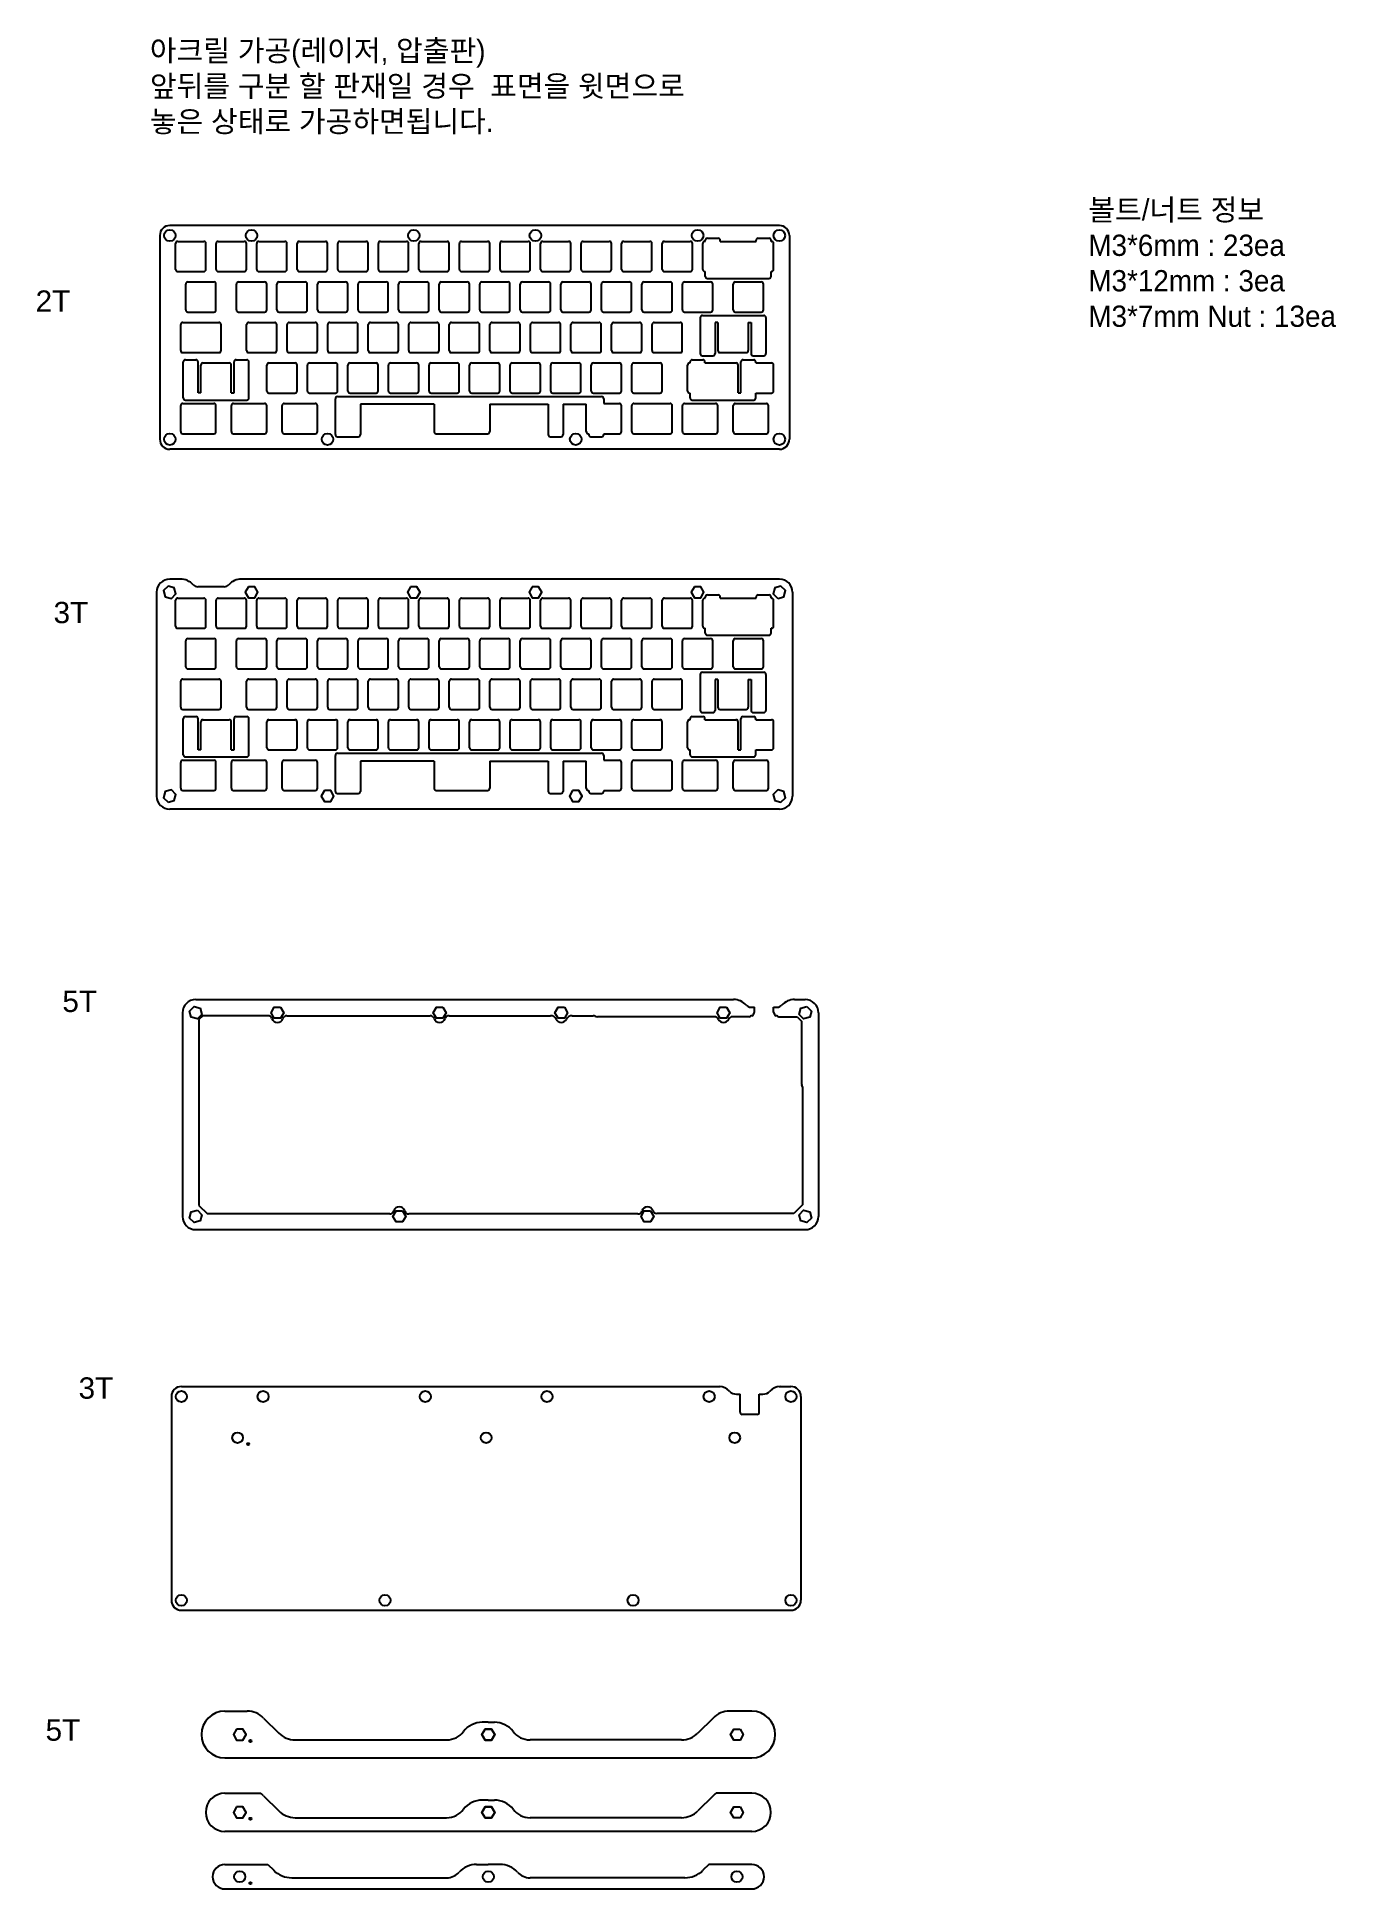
# Model space of a CAD drawing. Header units: millimetres. Extents: x 1167 to 1777, y 509 to 1379.
import ezdxf

# ---------------------------------------------------------------- set-up
doc = ezdxf.new("R2010")
doc.units = ezdxf.units.MM
for name, color, linetype in [('받침5t', 122, 'Continuous'), ('보강판2t', 4, 'Continuous'), ('보강판3t', 30, 'Continuous'), ('중간5t', 150, 'Continuous'), ('하판 3t', 6, 'Continuous')]:
    doc.layers.add(name, color=color, linetype=linetype)
doc.styles.get("Standard").update_dxf_attribs({"font": 'arial.ttf'})

# ---------------------------------------------------------------- blocks, each defined once
blk = doc.blocks.new('switch hole for acrylic')
for p, q in [((-7.1, -6.1), (-7.1, 6.1)), ((-6.1, 7.1), (6.1, 7.1)), ((7.1, -6.1), (7.1, 6.1)), ((-6.1, -7.1), (6.1, -7.1))]:
    blk.add_line(p, q)
for centre, start, end in [((-6.1, 6.1), 90, 180), ((6.1, 6.1), 0, 90), ((-6.1, -6.1), 180, 270), ((6.1, -6.1), 270, 0)]:
    blk.add_arc(centre, 1, start, end)

msp = doc.modelspace()

# ---------------------------------------------------------------- linework, layer by layer
at = {"layer": '받침5t'}
for p, q in [((1255.22, 592.7), (1265.66, 592.7)), ((1502.77, 592.7), (1492.33, 592.7)), ((1273.44, 589.48), (1280.5, 582.42)), ((1378.99, 587.45), (1376.07, 587.45)), ((1378.99, 587.45), (1381.92, 587.45)), ((1484.55, 589.48), (1477.49, 582.42)), ((1288.28, 579.2), (1359.38, 579.2)), ((1469.71, 579.2), (1398.61, 579.2)), ((1255.22, 570.7), (1502.77, 570.7)), ((1255.22, 554.14), (1271.99, 554.14)), ((1273.44, 552.92), (1280.5, 545.86)), ((1378.99, 550.89), (1376.07, 550.89)), ((1378.99, 550.89), (1381.92, 550.89)), ((1484.55, 552.92), (1477.49, 545.86)), ((1502.77, 554.14), (1486, 554.14)), ((1288.28, 542.64), (1359.38, 542.64)), ((1469.71, 542.64), (1398.61, 542.64)), ((1502.77, 536.14), (1255.22, 536.14)), ((1255.22, 520.64), (1275.47, 520.64)), ((1275.47, 520.64), (1278.21, 517.9)), ((1286.69, 514.39), (1359.38, 514.39)), ((1373.47, 520.64), (1378.99, 520.64)), ((1384.52, 520.64), (1378.99, 520.64)), ((1471.3, 514.39), (1398.61, 514.39)), ((1482.52, 520.64), (1479.78, 517.9)), ((1502.77, 520.64), (1482.52, 520.64)), ((1255.22, 509.14), (1502.77, 509.14))]:
    msp.add_line(p, q, dxfattribs=at)
for points in [[(1260.72, 584.3), (1259.22, 581.7), (1260.72, 579.1), (1263.72, 579.1), (1265.22, 581.7), (1263.72, 584.3)], [(1377.49, 584.3), (1375.99, 581.7), (1377.49, 579.1), (1380.5, 579.1), (1382, 581.7), (1380.5, 584.3)], [(1380.5, 584.3), (1382, 581.7), (1380.5, 579.1), (1377.49, 579.1), (1375.99, 581.7), (1377.49, 584.3)], [(1497.27, 584.3), (1498.77, 581.7), (1497.27, 579.1), (1494.27, 579.1), (1492.77, 581.7), (1494.27, 584.3)], [(1260.72, 547.74), (1259.22, 545.14), (1260.72, 542.54), (1263.72, 542.54), (1265.22, 545.14), (1263.72, 547.74)], [(1377.49, 547.74), (1375.99, 545.14), (1377.49, 542.54), (1380.5, 542.54), (1382, 545.14), (1380.5, 547.74)], [(1380.5, 547.74), (1382, 545.14), (1380.5, 542.54), (1377.49, 542.54), (1375.99, 545.14), (1377.49, 547.74)], [(1497.27, 547.74), (1498.77, 545.14), (1497.27, 542.54), (1494.27, 542.54), (1492.77, 545.14), (1494.27, 547.74)]]:
    msp.add_lwpolyline(points, close=True, dxfattribs=at)
for centre, radius in [((1267.22, 578.7), 0.5), ((1267.22, 542.14), 0.5), ((1262.22, 514.89), 2.6), ((1378.99, 514.89), 2.6), ((1378.99, 514.89), 2.6), ((1495.77, 514.89), 2.6), ((1267.22, 511.89), 0.5)]:
    msp.add_circle(centre, radius, dxfattribs=at)
for centre, radius, start, end in [((1255.22, 581.7), 11, 90, 270), ((1265.66, 581.7), 11, 45, 90), ((1492.33, 581.7), 11, 90, 135), ((1502.77, 581.7), 11, 270, 90), ((1359.38, 589.2), 10, 270, 322.6168), ((1376.07, 576.45), 11, 90, 142.6168), ((1381.92, 576.45), 11, 37.3832, 90), ((1398.61, 589.2), 10, 217.3832, 270), ((1288.28, 590.2), 11, 225, 270), ((1469.71, 590.2), 11, 270, 315), ((1255.22, 545.14), 9, 90, 270), ((1265.66, 545.14), 11, 45, 54.9032), ((1376.07, 539.89), 11, 90, 142.6168), ((1381.92, 539.89), 11, 37.3832, 90), ((1492.33, 545.14), 11, 125.0968, 135), ((1502.77, 545.14), 9, 270, 90), ((1288.28, 553.64), 11, 225, 270), ((1359.38, 552.64), 10, 270, 322.6168), ((1398.61, 552.64), 10, 217.3832, 270), ((1469.71, 553.64), 11, 270, 315), ((1255.22, 514.89), 5.75, 90, 270), ((1286.69, 526.39), 12, 225, 270), ((1359.38, 522.39), 8, 270, 317.85164), ((1373.47, 509.64), 11, 90, 137.85164), ((1384.52, 509.64), 11, 42.14836, 90), ((1398.61, 522.39), 8, 222.14836, 270), ((1471.3, 526.39), 12, 270, 315), ((1502.77, 514.89), 5.75, 270, 90)]:
    msp.add_arc(centre, radius, start, end, dxfattribs=at)
at = {"layer": '보강판2t'}
for p, q in [((1515.71, 1290.88), (1229.36, 1290.88)), ((1224.66, 1286.18), (1224.66, 1190.43)), ((1479.73, 1270.25), (1479.73, 1282.45)), ((1480.73, 1283.45), (1480.92, 1283.45)), ((1480.92, 1283.45), (1480.92, 1283.94)), ((1481.92, 1284.94), (1486.92, 1284.94)), ((1487.92, 1283.45), (1487.92, 1283.94)), ((1487.92, 1283.45), (1504.79, 1283.45)), ((1504.79, 1283.45), (1504.79, 1283.94)), ((1505.79, 1284.94), (1510.79, 1284.94)), ((1511.79, 1283.45), (1511.79, 1283.94)), ((1511.79, 1283.45), (1511.98, 1283.45)), ((1512.98, 1270.25), (1512.98, 1282.45)), ((1520.41, 1286.18), (1520.41, 1190.43)), ((1480.73, 1269.25), (1480.92, 1269.25)), ((1480.92, 1267), (1480.92, 1269.25)), ((1481.92, 1266), (1510.79, 1266)), ((1511.79, 1267), (1511.79, 1269.25)), ((1511.98, 1269.25), (1511.79, 1269.25)), ((1235.46, 1245.35), (1252.42, 1245.35)), ((1478.54, 1247.61), (1478.54, 1230.67)), ((1479.54, 1248.61), (1508.41, 1248.61)), ((1485.54, 1245.25), (1485.54, 1230.67)), ((1486.87, 1245.25), (1485.54, 1245.25)), ((1486.87, 1245.25), (1486.87, 1232.15)), ((1501.07, 1245.25), (1502.41, 1245.25)), ((1501.07, 1245.25), (1501.07, 1232.15)), ((1502.41, 1245.25), (1502.41, 1230.67)), ((1509.41, 1247.61), (1509.41, 1230.67)), ((1234.46, 1232.15), (1234.46, 1244.35)), ((1253.42, 1232.15), (1253.42, 1244.35)), ((1235.46, 1231.15), (1252.42, 1231.15)), ((1236.65, 1227.79), (1241.65, 1227.79)), ((1260.52, 1227.79), (1265.52, 1227.79)), ((1474.77, 1227.79), (1479.77, 1227.79)), ((1479.54, 1229.67), (1484.54, 1229.67)), ((1487.87, 1231.15), (1500.07, 1231.15)), ((1498.65, 1227.79), (1503.65, 1227.79)), ((1503.41, 1229.67), (1508.41, 1229.67)), ((1235.65, 1209.85), (1235.65, 1226.79)), ((1242.65, 1212.2), (1242.65, 1226.79)), ((1243.99, 1212.2), (1243.99, 1225.3)), ((1244.99, 1226.3), (1257.19, 1226.3)), ((1258.19, 1212.2), (1258.19, 1225.3)), ((1259.52, 1212.2), (1259.52, 1226.79)), ((1266.52, 1209.85), (1266.52, 1226.79)), ((1472.59, 1213.1), (1472.59, 1225.3)), ((1473.59, 1226.3), (1473.77, 1226.3)), ((1473.77, 1226.3), (1473.77, 1226.79)), ((1480.77, 1226.3), (1480.77, 1226.79)), ((1480.77, 1226.3), (1495.31, 1226.3)), ((1496.31, 1212.2), (1496.31, 1225.3)), ((1497.65, 1212.2), (1497.65, 1226.79)), ((1504.65, 1226.3), (1504.65, 1226.79)), ((1504.65, 1226.3), (1511.98, 1226.3)), ((1512.98, 1213.1), (1512.98, 1225.3)), ((1243.99, 1212.2), (1242.65, 1212.2)), ((1258.19, 1212.2), (1259.52, 1212.2)), ((1308.12, 1210.51), (1432.18, 1210.51)), ((1473.59, 1212.1), (1473.77, 1212.1)), ((1473.77, 1209.85), (1473.77, 1212.1)), ((1496.31, 1212.2), (1497.65, 1212.2)), ((1504.65, 1209.85), (1504.65, 1212.1)), ((1504.65, 1212.1), (1511.98, 1212.1)), ((1234.46, 1194.05), (1234.46, 1206.25)), ((1235.46, 1207.25), (1250.04, 1207.25)), ((1236.65, 1208.85), (1265.52, 1208.85)), ((1251.04, 1194.05), (1251.04, 1206.25)), ((1258.27, 1194.05), (1258.27, 1206.25)), ((1259.27, 1207.25), (1273.86, 1207.25)), ((1274.86, 1194.05), (1274.86, 1206.25)), ((1282.09, 1194.05), (1282.09, 1206.25)), ((1283.09, 1207.25), (1297.67, 1207.25)), ((1298.67, 1194.05), (1298.67, 1206.25)), ((1307.12, 1192.63), (1307.12, 1209.51)), ((1318.88, 1206.85), (1318.88, 1192.63)), ((1353.52, 1206.85), (1318.88, 1206.85)), ((1353.52, 1206.85), (1353.52, 1194.05)), ((1379.63, 1206.85), (1407.13, 1206.85)), ((1379.63, 1206.85), (1379.63, 1194.05)), ((1407.13, 1206.85), (1407.13, 1192.63)), ((1414.13, 1206.85), (1414.13, 1192.63)), ((1414.13, 1206.85), (1424.96, 1206.85)), ((1424.96, 1194.05), (1424.96, 1206.85)), ((1433.18, 1209.51), (1433.18, 1207.25)), ((1433.18, 1207.25), (1440.54, 1207.25)), ((1441.54, 1194.05), (1441.54, 1206.25)), ((1446.39, 1194.05), (1446.39, 1206.25)), ((1447.39, 1207.25), (1464.36, 1207.25)), ((1465.36, 1194.05), (1465.36, 1206.25)), ((1470.21, 1194.05), (1470.21, 1206.25)), ((1471.21, 1207.25), (1485.79, 1207.25)), ((1474.77, 1208.85), (1503.65, 1208.85)), ((1486.79, 1194.05), (1486.79, 1206.25)), ((1494.02, 1194.05), (1494.02, 1206.25)), ((1495.02, 1207.25), (1509.6, 1207.25)), ((1510.6, 1194.05), (1510.6, 1206.25)), ((1235.46, 1193.05), (1250.04, 1193.05)), ((1259.27, 1193.05), (1273.86, 1193.05)), ((1283.09, 1193.05), (1297.67, 1193.05)), ((1354.52, 1193.05), (1378.63, 1193.05)), ((1425.96, 1193.05), (1426.18, 1193.05)), ((1426.18, 1193.05), (1426.18, 1192.63)), ((1433.18, 1193.05), (1433.18, 1192.63)), ((1433.18, 1193.05), (1440.54, 1193.05)), ((1447.39, 1193.05), (1464.36, 1193.05)), ((1471.21, 1193.05), (1485.79, 1193.05)), ((1495.02, 1193.05), (1509.6, 1193.05)), ((1515.71, 1185.73), (1229.36, 1185.73)), ((1308.12, 1191.63), (1317.88, 1191.63)), ((1408.13, 1191.63), (1413.13, 1191.63)), ((1427.18, 1191.63), (1432.18, 1191.63))]:
    msp.add_line(p, q, dxfattribs=at)
for centre in [(1229.36, 1286.18), (1267.76, 1286.18), (1343.96, 1286.18), (1401.11, 1286.18), (1477.31, 1286.18), (1515.71, 1286.18), (1229.36, 1190.43), (1303.47, 1190.43), (1420.06, 1190.43), (1515.71, 1190.43)]:
    msp.add_circle(centre, 2.7, dxfattribs=at)
for centre, radius, start, end in [((1229.36, 1286.18), 4.7, 90, 180), ((1515.71, 1286.18), 4.7, 0, 90), ((1480.73, 1282.45), 1, 90, 180), ((1481.92, 1283.94), 1, 90, 180), ((1486.92, 1283.94), 1, 360, 90), ((1505.79, 1283.94), 1, 90, 180), ((1510.79, 1283.94), 1, 360, 90), ((1511.98, 1282.45), 1, 0, 90), ((1480.73, 1270.25), 1, 180, 270), ((1481.92, 1267), 1, 180, 270), ((1510.79, 1267), 1, 270, 0), ((1511.98, 1270.25), 1, 270, 0), ((1235.46, 1244.35), 1, 90, 180), ((1252.42, 1244.35), 1, 0, 90), ((1479.54, 1247.61), 1, 90, 180), ((1508.41, 1247.61), 1, 0, 90), ((1235.46, 1232.15), 1, 180, 270), ((1236.65, 1226.79), 1, 90, 180), ((1241.65, 1226.79), 1, 360, 90), ((1252.42, 1232.15), 1, 270, 0), ((1260.52, 1226.79), 1, 90, 180), ((1265.52, 1226.79), 1, 360, 90), ((1474.77, 1226.79), 1, 90, 180), ((1479.54, 1230.67), 1, 180, 270), ((1479.77, 1226.79), 1, 360, 90), ((1484.54, 1230.67), 1, 270, 0), ((1487.87, 1232.15), 1, 180, 270), ((1498.65, 1226.79), 1, 90, 180), ((1500.07, 1232.15), 1, 270, 0), ((1503.41, 1230.67), 1, 180, 270), ((1503.65, 1226.79), 1, 360, 90), ((1508.41, 1230.67), 1, 270, 0), ((1244.99, 1225.3), 1, 90, 180), ((1257.19, 1225.3), 1, 0, 90), ((1473.59, 1225.3), 1, 90, 180), ((1495.31, 1225.3), 1, 0, 90), ((1511.98, 1225.3), 1, 0, 90), ((1236.65, 1209.85), 1, 180, 270), ((1265.52, 1209.85), 1, 270, 360), ((1308.12, 1209.51), 1, 90, 180), ((1432.18, 1209.51), 1, 0, 90), ((1473.59, 1213.1), 1, 180, 270), ((1474.77, 1209.85), 1, 180, 270), ((1503.65, 1209.85), 1, 270, 360), ((1511.98, 1213.1), 1, 270, 0), ((1235.46, 1206.25), 1, 90, 180), ((1250.04, 1206.25), 1, 0, 90), ((1259.27, 1206.25), 1, 90, 180), ((1273.86, 1206.25), 1, 0, 90), ((1283.09, 1206.25), 1, 90, 180), ((1297.67, 1206.25), 1, 0, 90), ((1440.54, 1206.25), 1, 0, 90), ((1447.39, 1206.25), 1, 90, 180), ((1464.36, 1206.25), 1, 0, 90), ((1471.21, 1206.25), 1, 90, 180), ((1485.79, 1206.25), 1, 0, 90), ((1495.02, 1206.25), 1, 90, 180), ((1509.6, 1206.25), 1, 0, 90), ((1235.46, 1194.05), 1, 180, 270), ((1250.04, 1194.05), 1, 270, 0), ((1259.27, 1194.05), 1, 180, 270), ((1273.86, 1194.05), 1, 270, 0), ((1283.09, 1194.05), 1, 180, 270), ((1297.67, 1194.05), 1, 270, 0), ((1308.12, 1192.63), 1, 180, 270), ((1317.88, 1192.63), 1, 270, 0), ((1354.52, 1194.05), 1, 180, 270), ((1378.63, 1194.05), 1, 270, 0), ((1408.13, 1192.63), 1, 180, 270), ((1413.13, 1192.63), 1, 270, 0), ((1425.96, 1194.05), 1, 180, 270), ((1427.18, 1192.63), 1, 180, 270), ((1432.18, 1192.63), 1, 270, 0), ((1440.54, 1194.05), 1, 270, 0), ((1447.39, 1194.05), 1, 180, 270), ((1464.36, 1194.05), 1, 270, 0), ((1471.21, 1194.05), 1, 180, 270), ((1485.79, 1194.05), 1, 270, 0), ((1495.02, 1194.05), 1, 180, 270), ((1509.6, 1194.05), 1, 270, 0), ((1229.36, 1190.43), 4.7, 180, 270), ((1515.71, 1190.43), 4.7, 270, 0)]:
    msp.add_arc(centre, radius, start, end, dxfattribs=at)
at = {"layer": '보강판3t'}
for p, q in [((1234.4, 1124.71), (1229.36, 1124.71)), ((1515.71, 1124.71), (1263.01, 1124.71)), ((1223.16, 1118.51), (1223.16, 1022.76)), ((1254.88, 1121.12), (1242.53, 1121.12)), ((1479.73, 1102.59), (1479.73, 1114.79)), ((1480.73, 1115.79), (1480.92, 1115.79)), ((1480.92, 1115.79), (1480.92, 1116.27)), ((1481.92, 1117.27), (1486.92, 1117.27)), ((1487.92, 1115.79), (1487.92, 1116.27)), ((1487.92, 1115.79), (1504.79, 1115.79)), ((1504.79, 1115.79), (1504.79, 1116.27)), ((1505.79, 1117.27), (1510.79, 1117.27)), ((1511.79, 1115.79), (1511.79, 1116.27)), ((1511.79, 1115.79), (1511.98, 1115.79)), ((1512.98, 1102.59), (1512.98, 1114.79)), ((1521.91, 1118.51), (1521.91, 1022.76)), ((1480.73, 1101.59), (1480.92, 1101.59)), ((1480.92, 1099.33), (1480.92, 1101.59)), ((1481.92, 1098.33), (1510.79, 1098.33)), ((1511.79, 1099.33), (1511.79, 1101.59)), ((1511.98, 1101.59), (1511.79, 1101.59)), ((1478.54, 1079.94), (1478.54, 1063)), ((1479.54, 1080.94), (1508.41, 1080.94)), ((1509.41, 1079.94), (1509.41, 1063)), ((1234.46, 1064.49), (1234.46, 1076.69)), ((1235.46, 1077.69), (1252.42, 1077.69)), ((1253.42, 1064.49), (1253.42, 1076.69)), ((1485.54, 1077.59), (1485.54, 1063)), ((1486.87, 1077.59), (1485.54, 1077.59)), ((1486.87, 1077.59), (1486.87, 1064.49)), ((1501.07, 1077.59), (1502.41, 1077.59)), ((1501.07, 1077.59), (1501.07, 1064.49)), ((1502.41, 1077.59), (1502.41, 1063)), ((1235.46, 1063.49), (1252.42, 1063.49)), ((1479.54, 1062), (1484.54, 1062)), ((1487.87, 1063.49), (1500.07, 1063.49)), ((1503.41, 1062), (1508.41, 1062)), ((1235.65, 1042.18), (1235.65, 1059.12)), ((1236.65, 1060.12), (1241.65, 1060.12)), ((1242.65, 1044.54), (1242.65, 1059.12)), ((1243.99, 1044.54), (1243.99, 1057.64)), ((1244.99, 1058.64), (1257.19, 1058.64)), ((1258.19, 1044.54), (1258.19, 1057.64)), ((1259.52, 1044.54), (1259.52, 1059.12)), ((1260.52, 1060.12), (1265.52, 1060.12)), ((1266.52, 1042.18), (1266.52, 1059.12)), ((1472.59, 1045.44), (1472.59, 1057.64)), ((1473.59, 1058.64), (1473.77, 1058.64)), ((1473.77, 1058.64), (1473.77, 1059.12)), ((1473.77, 1058.64), (1473.77, 1059.12)), ((1474.77, 1060.12), (1479.77, 1060.12)), ((1480.77, 1058.64), (1480.77, 1059.12)), ((1480.77, 1058.64), (1495.31, 1058.64)), ((1496.31, 1044.54), (1496.31, 1057.64)), ((1497.65, 1044.54), (1497.65, 1059.12)), ((1498.65, 1060.12), (1503.65, 1060.12)), ((1504.65, 1058.64), (1504.65, 1059.12)), ((1504.65, 1058.64), (1511.98, 1058.64)), ((1512.98, 1045.44), (1512.98, 1057.64)), ((1243.99, 1044.54), (1242.65, 1044.54)), ((1258.19, 1044.54), (1259.52, 1044.54)), ((1473.59, 1044.44), (1473.77, 1044.44)), ((1473.77, 1042.18), (1473.77, 1044.44)), ((1496.31, 1044.54), (1497.65, 1044.54)), ((1504.65, 1042.18), (1504.65, 1044.44)), ((1504.65, 1044.44), (1511.98, 1044.44)), ((1234.46, 1026.39), (1234.46, 1038.59)), ((1235.46, 1039.59), (1250.04, 1039.59)), ((1236.65, 1041.18), (1265.52, 1041.18)), ((1251.04, 1026.39), (1251.04, 1038.59)), ((1258.27, 1026.39), (1258.27, 1038.59)), ((1259.27, 1039.59), (1273.86, 1039.59)), ((1274.86, 1026.39), (1274.86, 1038.59)), ((1282.09, 1026.39), (1282.09, 1038.59)), ((1283.09, 1039.59), (1297.67, 1039.59)), ((1298.67, 1026.39), (1298.67, 1038.59)), ((1307.12, 1024.96), (1307.12, 1041.84)), ((1308.12, 1042.84), (1432.18, 1042.84)), ((1318.88, 1039.19), (1318.88, 1024.96)), ((1353.52, 1039.19), (1318.88, 1039.19)), ((1353.52, 1039.19), (1353.52, 1026.39)), ((1379.63, 1039.19), (1407.13, 1039.19)), ((1379.63, 1039.19), (1379.63, 1026.39)), ((1407.13, 1039.19), (1407.13, 1024.96)), ((1414.13, 1039.19), (1414.13, 1024.96)), ((1414.13, 1039.19), (1424.96, 1039.19)), ((1424.96, 1026.39), (1424.96, 1039.19)), ((1433.18, 1041.84), (1433.18, 1039.59)), ((1433.18, 1039.59), (1440.54, 1039.59)), ((1441.54, 1026.39), (1441.54, 1038.59)), ((1446.39, 1026.39), (1446.39, 1038.59)), ((1447.39, 1039.59), (1464.36, 1039.59)), ((1465.36, 1026.39), (1465.36, 1038.59)), ((1470.21, 1026.39), (1470.21, 1038.59)), ((1471.21, 1039.59), (1485.79, 1039.59)), ((1474.77, 1041.18), (1503.65, 1041.18)), ((1486.79, 1026.39), (1486.79, 1038.59)), ((1494.02, 1026.39), (1494.02, 1038.59)), ((1495.02, 1039.59), (1509.6, 1039.59)), ((1510.6, 1026.39), (1510.6, 1038.59)), ((1235.46, 1025.39), (1250.04, 1025.39)), ((1259.27, 1025.39), (1273.86, 1025.39)), ((1283.09, 1025.39), (1297.67, 1025.39)), ((1308.12, 1023.96), (1317.88, 1023.96)), ((1354.52, 1025.39), (1378.63, 1025.39)), ((1408.13, 1023.96), (1413.13, 1023.96)), ((1425.96, 1025.39), (1426.18, 1025.39)), ((1426.18, 1025.39), (1426.18, 1024.96)), ((1427.18, 1023.96), (1432.18, 1023.96)), ((1433.18, 1025.39), (1433.18, 1024.96)), ((1433.18, 1025.39), (1440.54, 1025.39)), ((1447.39, 1025.39), (1464.36, 1025.39)), ((1471.21, 1025.39), (1485.79, 1025.39)), ((1495.02, 1025.39), (1509.6, 1025.39)), ((1515.71, 1016.56), (1229.36, 1016.56))]:
    msp.add_line(p, q, dxfattribs=at)
for points in [[(1227.23, 1116.39), (1230.13, 1115.61), (1232.26, 1117.74), (1231.48, 1120.64), (1228.58, 1121.41), (1226.46, 1119.29)], [(1266.25, 1121.11), (1264.75, 1118.51), (1266.25, 1115.91), (1269.26, 1115.91), (1270.76, 1118.51), (1269.26, 1121.11)], [(1342.45, 1121.11), (1340.95, 1118.51), (1342.45, 1115.91), (1345.46, 1115.91), (1346.96, 1118.51), (1345.46, 1121.11)], [(1399.6, 1121.11), (1398.1, 1118.51), (1399.6, 1115.91), (1402.61, 1115.91), (1404.11, 1118.51), (1402.61, 1121.11)], [(1475.8, 1121.11), (1474.3, 1118.51), (1475.8, 1115.91), (1478.81, 1115.91), (1480.31, 1118.51), (1478.81, 1121.11)], [(1514.93, 1115.61), (1517.83, 1116.39), (1518.61, 1119.29), (1516.48, 1121.41), (1513.58, 1120.64), (1512.81, 1117.74)], [(1228.58, 1019.86), (1231.48, 1020.64), (1232.26, 1023.54), (1230.13, 1025.66), (1227.23, 1024.89), (1226.46, 1021.99)], [(1301.97, 1025.36), (1300.47, 1022.76), (1301.97, 1020.16), (1304.98, 1020.16), (1306.48, 1022.76), (1304.98, 1025.36)], [(1418.56, 1025.36), (1417.06, 1022.76), (1418.56, 1020.16), (1421.56, 1020.16), (1423.06, 1022.76), (1421.56, 1025.36)], [(1513.58, 1020.64), (1516.48, 1019.86), (1518.61, 1021.99), (1517.83, 1024.89), (1514.93, 1025.66), (1512.81, 1023.54)]]:
    msp.add_lwpolyline(points, close=True, dxfattribs=at)
for centre, radius, start, end in [((1229.36, 1118.51), 6.2, 90, 180), ((1234.4, 1116.71), 8, 42.32833, 90), ((1263.01, 1116.71), 8, 90, 137.67167), ((1515.71, 1118.51), 6.2, 0, 90), ((1242.53, 1124.12), 3, 222.32833, 270), ((1254.88, 1124.12), 3, 270, 317.67167), ((1480.73, 1114.79), 1, 90, 180), ((1481.92, 1116.27), 1, 90, 180), ((1486.92, 1116.27), 1, 360, 90), ((1505.79, 1116.27), 1, 90, 180), ((1510.79, 1116.27), 1, 360, 90), ((1511.98, 1114.79), 1, 0, 90), ((1480.73, 1102.59), 1, 180, 270), ((1481.92, 1099.33), 1, 180, 270), ((1510.79, 1099.33), 1, 270, 0), ((1511.98, 1102.59), 1, 270, 0), ((1479.54, 1079.94), 1, 90, 180), ((1508.41, 1079.94), 1, 0, 90), ((1235.46, 1076.69), 1, 90, 180), ((1252.42, 1076.69), 1, 0, 90), ((1235.46, 1064.49), 1, 180, 270), ((1252.42, 1064.49), 1, 270, 0), ((1479.54, 1063), 1, 180, 270), ((1484.54, 1063), 1, 270, 0), ((1487.87, 1064.49), 1, 180, 270), ((1500.07, 1064.49), 1, 270, 0), ((1503.41, 1063), 1, 180, 270), ((1508.41, 1063), 1, 270, 0), ((1236.65, 1059.12), 1, 90, 180), ((1241.65, 1059.12), 1, 360, 90), ((1244.99, 1057.64), 1, 90, 180), ((1257.19, 1057.64), 1, 0, 90), ((1260.52, 1059.12), 1, 90, 180), ((1265.52, 1059.12), 1, 360, 90), ((1473.59, 1057.64), 1, 90, 180), ((1474.77, 1059.12), 1, 90, 180), ((1479.77, 1059.12), 1, 360, 90), ((1495.31, 1057.64), 1, 0, 90), ((1498.65, 1059.12), 1, 90, 180), ((1503.65, 1059.12), 1, 360, 90), ((1511.98, 1057.64), 1, 0, 90), ((1473.59, 1045.44), 1, 180, 270), ((1511.98, 1045.44), 1, 270, 0), ((1235.46, 1038.59), 1, 90, 180), ((1236.65, 1042.18), 1, 180, 270), ((1250.04, 1038.59), 1, 0, 90), ((1259.27, 1038.59), 1, 90, 180), ((1265.52, 1042.18), 1, 270, 360), ((1273.86, 1038.59), 1, 0, 90), ((1283.09, 1038.59), 1, 90, 180), ((1297.67, 1038.59), 1, 0, 90), ((1308.12, 1041.84), 1, 90, 180), ((1432.18, 1041.84), 1, 0, 90), ((1440.54, 1038.59), 1, 0, 90), ((1447.39, 1038.59), 1, 90, 180), ((1464.36, 1038.59), 1, 0, 90), ((1471.21, 1038.59), 1, 90, 180), ((1474.77, 1042.18), 1, 180, 270), ((1485.79, 1038.59), 1, 0, 90), ((1495.02, 1038.59), 1, 90, 180), ((1503.65, 1042.18), 1, 270, 360), ((1509.6, 1038.59), 1, 0, 90), ((1229.36, 1022.76), 6.2, 180, 270), ((1235.46, 1026.39), 1, 180, 270), ((1250.04, 1026.39), 1, 270, 0), ((1259.27, 1026.39), 1, 180, 270), ((1273.86, 1026.39), 1, 270, 0), ((1283.09, 1026.39), 1, 180, 270), ((1297.67, 1026.39), 1, 270, 0), ((1308.12, 1024.96), 1, 180, 270), ((1317.88, 1024.96), 1, 270, 0), ((1354.52, 1026.39), 1, 180, 270), ((1378.63, 1026.39), 1, 270, 0), ((1408.13, 1024.96), 1, 180, 270), ((1413.13, 1024.96), 1, 270, 0), ((1425.96, 1026.39), 1, 180, 270), ((1427.18, 1024.96), 1, 180, 270), ((1432.18, 1024.96), 1, 270, 0), ((1440.54, 1026.39), 1, 270, 0), ((1447.39, 1026.39), 1, 180, 270), ((1464.36, 1026.39), 1, 270, 0), ((1471.21, 1026.39), 1, 180, 270), ((1485.79, 1026.39), 1, 270, 0), ((1495.02, 1026.39), 1, 180, 270), ((1509.6, 1026.39), 1, 270, 0), ((1515.71, 1022.76), 6.2, 270, 0)]:
    msp.add_arc(centre, radius, start, end, dxfattribs=at)
at = {"layer": '중간5t'}
for p, q in [((1241.51, 927.14), (1494.2, 927.14)), ((1502.33, 923.55), (1504.01, 923.55)), ((1504.01, 921.11), (1504.01, 923.55)), ((1513.01, 923.55), (1514.68, 923.55)), ((1513.01, 921.11), (1513.01, 923.55)), ((1522.82, 927.14), (1527.86, 927.14)), ((1235.31, 920.94), (1235.31, 825.19)), ((1244.81, 919.54), (1243.06, 917.79)), ((1243.06, 917.79), (1243.06, 830.34)), ((1275.46, 919.54), (1244.81, 919.54)), ((1284.36, 919.54), (1351.66, 919.54)), ((1360.56, 919.54), (1408.14, 919.54)), ((1418.38, 919.54), (1428.29, 919.54)), ((1485.21, 919.04), (1430.23, 919.04)), ((1501.54, 919.04), (1493.71, 919.04)), ((1515.48, 919.04), (1524.06, 919.04)), ((1524.06, 919.04), (1526.06, 917.04)), ((1526.06, 917.04), (1526.06, 887.97)), ((1534.06, 920.94), (1534.06, 825.19)), ((1526.56, 886.03), (1526.56, 830.59)), ((1243.06, 830.34), (1247.01, 826.39)), ((1526.56, 830.59), (1522.56, 826.59)), ((1241.51, 818.99), (1527.86, 818.99)), ((1332.67, 826.39), (1247.01, 826.39)), ((1449.25, 826.39), (1341.64, 826.39)), ((1522.56, 826.59), (1458.16, 826.59))]:
    msp.add_line(p, q, dxfattribs=at)
for points in [[(1243.63, 923.06), (1244.41, 920.16), (1242.29, 918.04), (1239.39, 918.82), (1238.61, 921.72), (1240.73, 923.84)], [(1281.41, 923.54), (1282.91, 920.94), (1281.41, 918.34), (1278.41, 918.34), (1276.91, 920.94), (1278.41, 923.54)], [(1357.61, 923.54), (1359.11, 920.94), (1357.61, 918.34), (1354.61, 918.34), (1353.11, 920.94), (1354.61, 923.54)], [(1414.76, 923.54), (1416.26, 920.94), (1414.76, 918.34), (1411.76, 918.34), (1410.26, 920.94), (1411.76, 923.54)], [(1490.96, 923.54), (1492.46, 920.94), (1490.96, 918.34), (1487.96, 918.34), (1486.46, 920.94), (1487.96, 923.54)], [(1528.64, 923.84), (1530.76, 921.72), (1529.98, 918.82), (1527.08, 918.04), (1524.96, 920.16), (1525.74, 923.06)], [(1242.29, 828.09), (1244.41, 825.97), (1243.63, 823.07), (1240.73, 822.29), (1238.61, 824.41), (1239.39, 827.31)], [(1338.65, 827.79), (1340.16, 825.19), (1338.65, 822.59), (1335.65, 822.59), (1334.15, 825.19), (1335.65, 827.79)], [(1455.24, 827.79), (1456.74, 825.19), (1455.24, 822.59), (1452.24, 822.59), (1450.74, 825.19), (1452.24, 827.79)], [(1529.98, 827.31), (1530.76, 824.41), (1528.64, 822.29), (1525.74, 823.07), (1524.96, 825.97), (1527.08, 828.09)]]:
    msp.add_lwpolyline(points, close=True, dxfattribs=at)
for centre, radius, start, end in [((1241.51, 920.94), 6.2, 90, 180), ((1494.2, 919.14), 8, 42.32833, 90), ((1502.33, 926.55), 3, 222.32833, 270), ((1514.68, 926.55), 3, 270, 317.67167), ((1522.82, 919.14), 8, 90, 137.67167), ((1527.86, 920.94), 6.2, 0, 90), ((1275.46, 917.54), 2, 18.61146, 90), ((1279.91, 919.04), 2.7, 198.61146, 341.38854), ((1284.36, 917.54), 2, 90, 161.38854), ((1351.66, 917.54), 2, 18.61146, 90), ((1356.11, 919.04), 2.7, 198.61146, 341.38854), ((1360.56, 917.54), 2, 90, 161.38854), ((1408.14, 916.54), 3, 26.01437, 90), ((1413.26, 919.04), 2.7, 206.01437, 333.98563), ((1418.38, 916.54), 3, 90, 153.98563), ((1428.29, 917.54), 2, 61.04498, 90), ((1430.23, 921.04), 2, 241.04498, 270), ((1485.21, 917.04), 2, 25.18434, 90), ((1489.46, 919.04), 2.7, 205.18434, 334.81566), ((1493.71, 917.04), 2, 90, 154.81566), ((1501.54, 920.04), 1, 270, 311.93278), ((1502.87, 918.55), 1, 96.31677, 131.93283), ((1502.65, 920.54), 1, 276.31677, 354.26083), ((1504.64, 920.34), 1, 129.28365, 174.26083), ((1512.38, 920.34), 1, 5.73917, 50.71635), ((1514.37, 920.54), 1, 185.73917, 263.68323), ((1514.15, 918.55), 1, 48.06717, 83.68323), ((1515.48, 920.04), 1, 228.06717, 270), ((1528.06, 887.97), 2, 180, 208.95502), ((1524.56, 886.03), 2, 0, 28.95502), ((1332.67, 828.39), 2, 270, 342.67014), ((1337.15, 826.99), 2.7, 17.32986, 162.67014), ((1341.64, 828.39), 2, 197.32986, 270), ((1449.25, 828.39), 2, 270, 342.67014), ((1453.74, 826.99), 2.7, 19.9028, 162.67014), ((1458.16, 828.59), 2, 199.9028, 270), ((1241.51, 825.19), 6.2, 180, 270), ((1527.86, 825.19), 6.2, 270, 0)]:
    msp.add_arc(centre, radius, start, end, dxfattribs=at)
at = {"layer": '하판 3t'}
for p, q in [((1230.09, 740.56), (1230.09, 644.81)), ((1234.79, 745.26), (1487.96, 745.26)), ((1495.61, 741.66), (1497.29, 741.66)), ((1497.29, 733.16), (1497.29, 741.66)), ((1506.29, 733.16), (1506.29, 741.66)), ((1506.29, 741.66), (1507.96, 741.66)), ((1515.61, 745.26), (1521.14, 745.26)), ((1525.84, 740.56), (1525.84, 644.81)), ((1505.29, 732.16), (1498.29, 732.16)), ((1234.79, 640.11), (1521.14, 640.11))]:
    msp.add_line(p, q, dxfattribs=at)
for centre, radius in [((1234.79, 740.56), 2.6), ((1273.19, 740.56), 2.6), ((1349.39, 740.56), 2.6), ((1406.54, 740.56), 2.6), ((1482.74, 740.56), 2.6), ((1521.14, 740.56), 2.6), ((1261.19, 721.21), 2.5), ((1377.96, 721.21), 2.5), ((1494.74, 721.21), 2.5), ((1266.19, 718.21), 0.5), ((1234.79, 644.81), 2.6), ((1330.43, 644.81), 2.6), ((1447.02, 644.81), 2.6), ((1521.14, 644.81), 2.6)]:
    msp.add_circle(centre, radius, dxfattribs=at)
for centre, radius, start, end in [((1234.79, 740.56), 4.7, 90, 180), ((1487.48, 738.76), 6.5, 42.32833, 90), ((1495.61, 746.16), 4.5, 222.32833, 270), ((1507.96, 746.16), 4.5, 270, 317.67167), ((1516.09, 738.76), 6.5, 90, 137.67167), ((1521.14, 740.56), 4.7, 0, 90), ((1498.29, 733.16), 1, 180, 270), ((1505.29, 733.16), 1, 270, 0), ((1234.79, 644.81), 4.7, 180, 270), ((1521.14, 644.81), 4.7, 270, 0)]:
    msp.add_arc(centre, radius, start, end, dxfattribs=at)

# ---------------------------------------------------------------- block references
at = {"layer": '보강판2t'}
for p in [(1239.18, 1276.35), (1258.23, 1276.35), (1277.28, 1276.35), (1296.33, 1276.35), (1315.38, 1276.35), (1334.43, 1276.35), (1353.48, 1276.35), (1372.53, 1276.35), (1391.58, 1276.35), (1410.63, 1276.35), (1429.68, 1276.35), (1448.73, 1276.35), (1467.78, 1276.35), (1243.94, 1257.3), (1267.76, 1257.3), (1286.81, 1257.3), (1305.86, 1257.3), (1324.91, 1257.3), (1343.96, 1257.3), (1363.01, 1257.3), (1382.06, 1257.3), (1401.11, 1257.3), (1420.16, 1257.3), (1439.21, 1257.3), (1458.26, 1257.3), (1477.31, 1257.3), (1501.12, 1257.3), (1272.52, 1238.25), (1291.57, 1238.25), (1310.62, 1238.25), (1329.67, 1238.25), (1348.72, 1238.25), (1367.77, 1238.25), (1386.82, 1238.25), (1405.87, 1238.25), (1424.92, 1238.25), (1443.97, 1238.25), (1463.02, 1238.25), (1282.04, 1219.2), (1301.09, 1219.2), (1320.14, 1219.2), (1339.19, 1219.2), (1358.24, 1219.2), (1377.29, 1219.2), (1396.34, 1219.2), (1415.39, 1219.2), (1434.44, 1219.2), (1453.49, 1219.2)]:
    msp.add_blockref('switch hole for acrylic', p, dxfattribs=at)
at = {"layer": '보강판3t'}
for p in [(1239.18, 1108.69), (1258.23, 1108.69), (1277.28, 1108.69), (1296.33, 1108.69), (1315.38, 1108.69), (1334.43, 1108.69), (1353.48, 1108.69), (1372.53, 1108.69), (1391.58, 1108.69), (1410.63, 1108.69), (1429.68, 1108.69), (1448.73, 1108.69), (1467.78, 1108.69), (1243.94, 1089.64), (1267.76, 1089.64), (1286.81, 1089.64), (1305.86, 1089.64), (1324.91, 1089.64), (1343.96, 1089.64), (1363.01, 1089.64), (1382.06, 1089.64), (1401.11, 1089.64), (1420.16, 1089.64), (1439.21, 1089.64), (1458.26, 1089.64), (1477.31, 1089.64), (1501.12, 1089.64), (1272.52, 1070.59), (1291.57, 1070.59), (1310.62, 1070.59), (1329.67, 1070.59), (1348.72, 1070.59), (1367.77, 1070.59), (1386.82, 1070.59), (1405.87, 1070.59), (1424.92, 1070.59), (1443.97, 1070.59), (1463.02, 1070.59), (1282.04, 1051.54), (1301.09, 1051.54), (1320.14, 1051.54), (1339.19, 1051.54), (1358.24, 1051.54), (1377.29, 1051.54), (1396.34, 1051.54), (1415.39, 1051.54), (1434.44, 1051.54), (1453.49, 1051.54)]:
    msp.add_blockref('switch hole for acrylic', p, dxfattribs=at)

# ---------------------------------------------------------------- texts
at = {"char_height": 10, "attachment_point": 1}
for s, width, insert in [('{\\fGulim|b0|i0|c129|p50;아크릴 가공(레이저, 압출판)\\P앞뒤를 구분 할 판재일 경우  표면을 윗면으로 놓은 상태로 가공하면됩니다.}', 278.418, (1220, 1378.11)), ('{\\fGulim|b0|i0|c129|p50;볼트/너트 정보\\PM3*6mm : 23ea\\PM3*12mm : 3ea\\PM3*7mm Nut : 13ea}', 396.2328, (1660.87, 1303.27))]:
    msp.add_mtext_dynamic_manual_height_columns(s, width=width, gutter_width=12.5, heights=[0], dxfattribs=dict(at, insert=insert))
at = {"layer": '받침5t', "insert": (1170.99, 588.8), "char_height": 10, "attachment_point": 1}
msp.add_mtext_dynamic_manual_height_columns('5T', width=0.8037, gutter_width=12.5, heights=[0], dxfattribs=at)
at = {"layer": '보강판2t', "insert": (1166.28, 1260.37), "char_height": 10, "attachment_point": 1}
msp.add_mtext_dynamic_manual_height_columns('2T', width=25.1771, gutter_width=12.5, heights=[0], dxfattribs=at)
at = {"layer": '보강판3t', "insert": (1174.74, 1114.01), "char_height": 10, "attachment_point": 1}
msp.add_mtext_dynamic_manual_height_columns('3T', width=22.6479, gutter_width=12.5, heights=[0], dxfattribs=at)
at = {"layer": '중간5t', "insert": (1178.87, 931.28), "char_height": 10, "attachment_point": 1}
msp.add_mtext_dynamic_manual_height_columns('5T', width=64.2137, gutter_width=12.5, heights=[0], dxfattribs=at)
at = {"layer": '하판 3t', "insert": (1186.49, 749.55), "char_height": 10, "attachment_point": 1}
msp.add_mtext_dynamic_manual_height_columns('3T', width=1.8043, gutter_width=12.5, heights=[0], dxfattribs=at)

doc.saveas('drawing.dxf')
